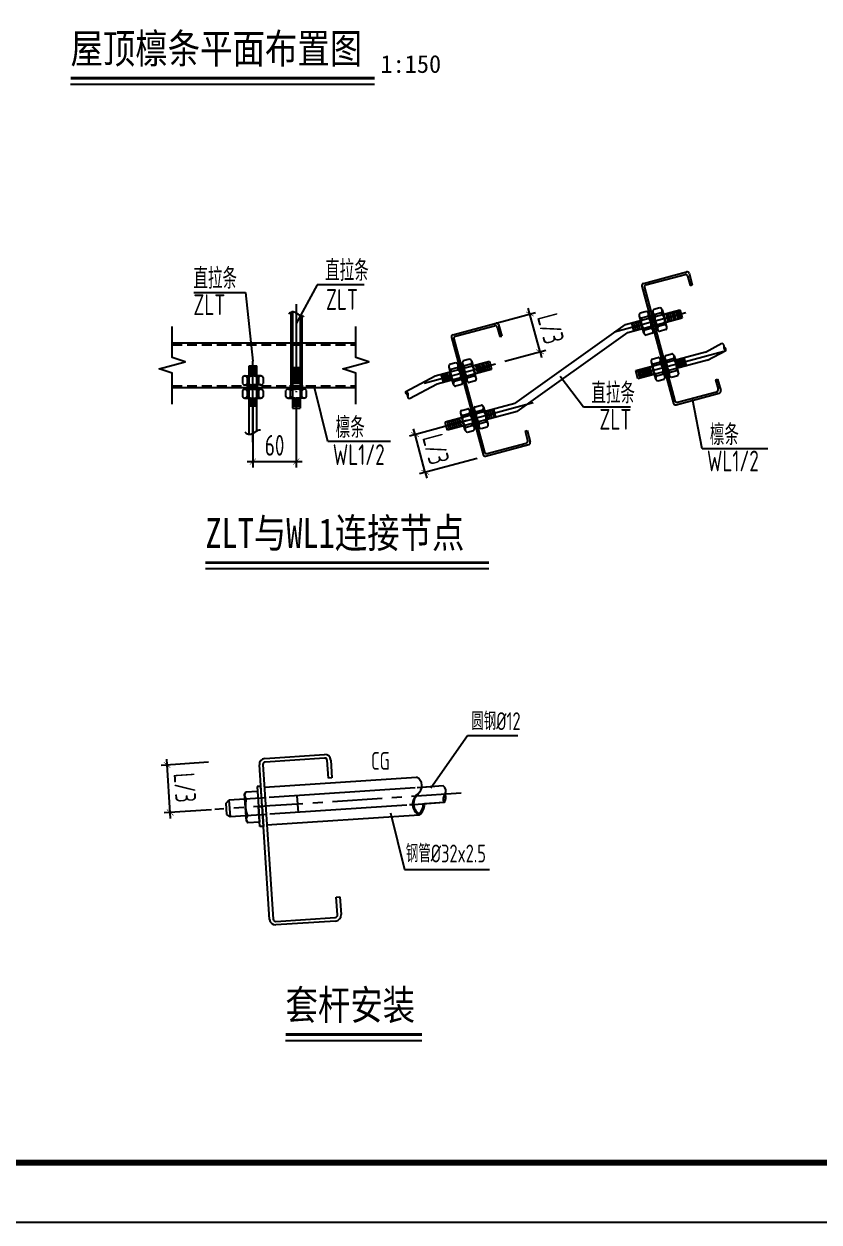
# Model space of a CAD drawing. Extents: x -159214 to 158333, y 7819 to 689505.
# Drawn here: x 81857 to 101934, y 7819 to 38088 of the extents above; entities that cross this region are included whole.
import ezdxf
from ezdxf.enums import TextEntityAlignment as Align

# ---------------------------------------------------------------- set-up
doc = ezdxf.new("R2010")
doc.units = 0
doc.header["$LTSCALE"] = 1000
doc.header["$PDMODE"] = 3
for name, pattern in [('ACAD_ISO02W100', [15, 12, -3]), ('CENTER', [2, 1.25, -0.25, 0.25, -0.25]), ('DASHED', [0.75, 0.5, -0.25]), ('DASHED2', [9.525, 6.35, -3.175]), ('DOTE', [2.42, 2, -0.2, 0.02, -0.2]), ('HIDDEN', [0.375, 0.25, -0.125]), ('HIDDEN2', [0.1875, 0.125, -0.0625])]:
    doc.linetypes.add(name, pattern=pattern)
doc.layers.get('0').update_dxf_attribs({"linetype": 'CONTINUOUS'})
doc.layers.get('Defpoints').update_dxf_attribs({"linetype": 'CONTINUOUS'})
for name, color, linetype in [('AX1', 1, 'CENTER'), ('AXIS', 252, 'DOTE'), ('DIM1', 7, 'CONTINUOUS'), ('MOUNT', 3, 'CONTINUOUS'), ('PUB_DWGN', 7, 'CONTINUOUS'), ('PUB_TEXT', 7, 'CONTINUOUS'), ('PUB_TITLE', 4, 'CONTINUOUS'), ('图名层', 7, 'CONTINUOUS'), ('红细线', 7, 'CONTINUOUS'), ('虚线', 3, 'ACAD_ISO02W100'), ('轮廓线', 7, 'CONTINUOUS'), ('邓-DIM', 3, 'CONTINUOUS'), ('邓-STWM_PL_THIN', 2, 'CONTINUOUS'), ('邓-TEXT', 7, 'CONTINUOUS'), ('邓-THIN', 7, 'CONTINUOUS')]:
    doc.layers.add(name, color=color, linetype=linetype)
doc.styles.add('-GBCBIGGBENOR', font='GBENOR.shx', dxfattribs={"bigfont": 'GBCBIG.shx'})
doc.styles.add('-黑体', font='SIMHEI.TTF')
doc.styles.add('HZTXT', font='romans', dxfattribs={"bigfont": 'hztxt'})
doc.styles.add('title_font', font='GBENOR.shx', dxfattribs={"bigfont": 'GBCBIG.shx'})
doc.styles.add('TSSD_Dimension', font='tssdeng.shx', dxfattribs={"width": 0.7, "bigfont": 'Hztxt.shx'})
doc.styles.add('TSSD_Label', font='tssdeng.shx', dxfattribs={"width": 0.7, "bigfont": 'Hztxt.shx'})
doc.dimstyles.new('TSSD_10_150', dxfattribs={"dimtxt": 525, "dimasz": 150, "dimexe": 150, "dimexo": 375, "dimgap": 150, "dimtad": 1, "dimdec": 0, "dimlfac": 0.066667, "dimzin": 0, "dimdsep": 46, "dimtxsty": 'TSSD_Dimension', "dimblk": 'ARCHTICK', "dimblk1": 'ARCHTICK', "dimblk2": 'ARCHTICK', "dimcen": 0, "dimdle": 150, "dimclrt": 7, "dimadec": 0, "dimazin": 0, "dimtfac": 1, "dimtdec": 0, "dimtix": 1, "dimtmove": 2, "dimatfit": 3, "dimfxl": 1, "dimtolj": 1, "dimtzin": 0, "dimarcsym": 0})

# ---------------------------------------------------------------- blocks, each defined once
blk = doc.blocks.new('结构A2+0.5')
at = {"layer": 'PUB_TITLE'}
blk.add_lwpolyline([(0, -63000), (133650, -63000), (133650, 0), (0, 0)], close=True, dxfattribs=at)
at = {"layer": 'PUB_TITLE', "const_width": 150}
blk.add_lwpolyline([(3750, -61500), (132150, -61500), (132150, -1500), (3750, -1500)], close=True, dxfattribs=at)
at = {"layer": 'MOUNT', "color": 4, "style": 'HZTXT'}
blk.add_attdef('00', (130703, -60956), '', height=330, dxfattribs=at)
at = {"layer": 'PUB_DWGN', "style": 'title_font'}
for tag, height, p in [('工程名称1', 900, (127304, -45157)), ('工程名称2', 900, (127304, -46498)), ('图号', 600, (127304, -61007))]:
    blk.add_attdef(tag, text='', height=height, dxfattribs=at).set_placement(p, align=Align.CENTER)
at = {"layer": 'PUB_TEXT', "style": '-GBCBIGGBENOR'}
for tag, height, p in [('图名1', 849, (127304, -51263)), ('图名2', 849, (127373, -52205)), ('日期', 600, (124615, -58935)), ('比例', 600, (129973, -58904))]:
    blk.add_attdef(tag, text='', height=height, dxfattribs=at).set_placement(p, align=Align.CENTER)
blk = doc.blocks.new('_ArchTick')
at = {"color": 0, "linetype": 'ByBlock', "const_width": 0.1}
blk.add_lwpolyline([(-0.53, -0.53), (0.53, 0.53)], dxfattribs=at)
blk = doc.blocks.new('*D261')
at = {"layer": 'Defpoints', "color": 0}
for p in [(94632, 30760), (93381, 30423), (93638, 29468)]:
    blk.add_point(p, dxfattribs=at)
at = {"layer": '邓-DIM', "color": 0, "lineweight": -2}
for p, q in [((94632, 30760), (94593, 30904)), ((93743, 30520), (94777, 30799)), ((94889, 29805), (94632, 30760)), ((94000, 29566), (95034, 29844)), ((94889, 29805), (94928, 29660))]:
    blk.add_line(p, q, dxfattribs=at)
at = {"layer": '邓-DIM', "color": 0, "lineweight": -2, "xscale": 150, "yscale": 150, "zscale": 150}
for p, rotation in [((94632, 30760), 285.0788553846614), ((94889, 29805), 105.0788553846614)]:
    blk.add_blockref('_ArchTick', p, dxfattribs=dict(at, rotation=rotation))
at = {"layer": '邓-DIM', "color": 7, "insert": (95159, 30390), "char_height": 525, "attachment_point": 5, "rotation": 285.0789, "style": 'TSSD_Dimension'}
blk.add_mtext('\\A1;L/3', dxfattribs=at)
blk = doc.blocks.new('*D262')
at = {"layer": 'Defpoints', "color": 0}
for p in [(93406, 28165), (91734, 27714), (93663, 27210)]:
    blk.add_point(p, dxfattribs=at)
at = {"layer": '邓-DIM', "color": 0, "lineweight": -2}
for p, q in [((93043, 28067), (91589, 27675)), ((91734, 27714), (91695, 27859)), ((91991, 26760), (91734, 27714)), ((93301, 27113), (91846, 26721)), ((91991, 26760), (92030, 26615))]:
    blk.add_line(p, q, dxfattribs=at)
at = {"layer": '邓-DIM', "color": 0, "lineweight": -2, "xscale": 150, "yscale": 150, "zscale": 150}
for p, rotation in [((91734, 27714), 285.0788553833049), ((91991, 26760), 105.0788553833049)]:
    blk.add_blockref('_ArchTick', p, dxfattribs=dict(at, rotation=rotation))
at = {"layer": '邓-DIM', "color": 7, "insert": (92261, 27344), "char_height": 525, "attachment_point": 5, "rotation": 285.0789, "style": 'TSSD_Dimension'}
blk.add_mtext('\\A1;L/3', dxfattribs=at)
blk = doc.blocks.new('*D263')
at = {"layer": 'Defpoints', "color": 0}
for p in [(87639, 28900), (88733, 28900), (88733, 27031)]:
    blk.add_point(p, dxfattribs=at)
at = {"layer": '邓-DIM', "color": 0, "lineweight": -2}
for p, q in [((87639, 28525), (87639, 26881)), ((88733, 28525), (88733, 26881)), ((87489, 27031), (88883, 27031))]:
    blk.add_line(p, q, dxfattribs=at)
at = {"layer": '邓-DIM', "color": 0, "lineweight": -2, "xscale": 150, "yscale": 150, "zscale": 150, "rotation": 180}
blk.add_blockref('_ArchTick', (87639, 27031), dxfattribs=at)
at = {"layer": '邓-DIM', "color": 0, "lineweight": -2, "xscale": 150, "yscale": 150, "zscale": 150}
blk.add_blockref('_ArchTick', (88733, 27031), dxfattribs=at)
at = {"layer": '邓-DIM', "color": 7, "insert": (88186, 27443), "char_height": 525, "attachment_point": 5, "style": 'TSSD_Dimension'}
blk.add_mtext('\\A1;60', dxfattribs=at)
blk = doc.blocks.new('*D265')
at = {"layer": 'Defpoints', "color": 0}
for p in [(86889, 19462), (85471, 19367), (86969, 18260)]:
    blk.add_point(p, dxfattribs=at)
at = {"layer": '邓-DIM', "color": 0, "lineweight": -2}
for p, q in [((86515, 19437), (85321, 19357)), ((85561, 18015), (85461, 19517)), ((86595, 18235), (85401, 18155))]:
    blk.add_line(p, q, dxfattribs=at)
at = {"layer": '邓-DIM', "color": 0, "lineweight": -2, "xscale": 150, "yscale": 150, "zscale": 150}
for p, rotation in [((85471, 19367), 93.81149783906172), ((85551, 18165), 273.8114978390617)]:
    blk.add_blockref('_ArchTick', p, dxfattribs=dict(at, rotation=rotation))
at = {"layer": '邓-DIM', "color": 7, "insert": (85922, 18794), "char_height": 525, "attachment_point": 5, "rotation": 273.8115, "style": 'TSSD_Dimension'}
blk.add_mtext('\\A1;L/3', dxfattribs=at)

msp = doc.modelspace()

# ---------------------------------------------------------------- linework, layer by layer
for p, q in [((89263.4, 31501.2), (88732.8, 30520)), ((90449, 31501.2), (89263.4, 31501.2)), ((95986.4, 28405.2), (95398.8, 29183.8)), ((89530.5, 27535.3), (89193.1, 28899.8)), ((98979, 27352.7), (98738.1, 28619.6)), ((97172, 28405.2), (95986.4, 28405.2)), ((91116, 27535.3), (89530.5, 27535.3)), ((100641.3, 27352.7), (98979, 27352.7))]:
    msp.add_line(p, q)
at = {"layer": 'AX1', "color": 0, "linetype": 'HIDDEN2', "ltscale": 2}
for p, q in [((85600.9, 29980.1), (90237.8, 29980.1)), ((85600.9, 28948.2), (90237.8, 28948.2))]:
    msp.add_line(p, q, dxfattribs=at)
at = {"layer": 'AXIS', "color": 8}
for p, q in [((88732.8, 31007.5), (88732.8, 28260.3)), ((96773.2, 30312.7), (98573.1, 30797.6)), ((99525.8, 29813.6), (97209, 29189.4)), ((91963.1, 29016.7), (93763.1, 29501.7)), ((94715.8, 28517.7), (92399, 27893.5))]:
    msp.add_line(p, q, dxfattribs=at)
at = {"layer": 'Defpoints', "color": 0, "linetype": 'ByBlock'}
msp.add_point((86709.5, 18242.3), dxfattribs=at)
at = {"layer": 'DIM1'}
for p, q in [((92131.2, 18785), (93054.6, 20109)), ((93054.6, 20109), (94328.6, 20109)), ((88786.1, 18169.3), (88758.1, 18590.1)), ((91109.8, 18154.3), (91468.2, 16724.6)), ((91468.2, 16724.6), (93609.2, 16724.6))]:
    msp.add_line(p, q, dxfattribs=at)
at = {"layer": 'DIM1', "color": 1}
for p, q in [((87836.8, 18824.6), (87746.7, 18818.6)), ((87746.7, 18818.6), (87780.3, 18313.6)), ((87870.5, 18319.7), (87836.8, 18824.6)), ((92442.7, 18835.6), (91788.7, 18792)), ((92442.7, 18835.6), (91908.6, 18800)), ((86959.3, 18403.8), (87032.4, 18475.1)), ((87974.2, 18537.9), (87032.4, 18475.1)), ((87032.4, 18475.1), (87060.4, 18054.4)), ((87426.9, 18634.6), (87457.3, 18684.6)), ((87472.6, 17948.6), (87426.9, 18634.6)), ((87457.3, 18684.6), (87754.3, 18704.3)), ((87754.3, 18704.3), (87780.3, 18313.6)), ((86978.3, 18117.9), (86959.3, 18403.8)), ((87780.3, 18313.6), (87870.5, 18319.7)), ((87780.3, 18313.6), (87870.5, 18319.7)), ((87780.3, 18313.6), (87806.4, 17922.9)), ((87814, 17808.7), (87780.3, 18313.6)), ((87870.5, 18319.7), (87904.1, 17814.7)), ((92470.7, 18414.8), (91702.5, 18363.6)), ((87060.4, 18054.4), (86978.3, 18117.9)), ((87986.1, 18116), (87060.4, 18054.4)), ((87509.4, 17903.2), (87472.6, 17948.6)), ((87806.4, 17922.9), (87509.4, 17903.2)), ((91835.3, 18100.8), (87992.7, 17844.8)), ((87904.1, 17814.7), (87814, 17808.7))]:
    msp.add_line(p, q, dxfattribs=at)
at = {"layer": 'DIM1', "color": 1, "linetype": 'DASHED2'}
for p, q in [((91731.2, 18788.2), (88051.6, 18543)), ((91523.8, 18351.7), (88063.6, 18121.2))]:
    msp.add_line(p, q, dxfattribs=at)
at = {"layer": 'DIM1', "color": 4, "linetype": 'CENTER'}
msp.add_line((92893.4, 18654.3), (86678.2, 18240.2), dxfattribs=at)
at = {"layer": 'DIM1', "color": 1, "linetype": 'HIDDEN'}
msp.add_line((91673, 18361.7), (91591.5, 18356.2), dxfattribs=at)
at = {"layer": 'DIM1', "color": 1, "linetype": 'DASHED'}
msp.add_line((92470.7, 18414.8), (91699.7, 18363.5), dxfattribs=at)
at = {"layer": 'DIM1'}
for centre, radius, start, end in [((91654.2, 18840.3), 251.1, 305.38913, 62.23387), ((92351.7, 18703.7), 160.2, 331.61911, 55.37687), ((91981.8, 18379.1), 314.5, 125.38913, 242.23387), ((91988.2, 18386.1), 293.7, 127.00326, 238.07616), ((89701.3, 19950.2), 2494.1, 327.78709, 329.39554), ((92600.3, 18509), 160.2, 132.24613, 216.00388), ((92283.1, 18541.6), 226.5, 325.94541, 22.3046), ((91653.1, 18357.2), 284.4, 309.19933, 4.43875), ((91653.1, 18357.2), 314.5, 305.38913, 4.37868)]:
    msp.add_arc(centre, radius, start, end, dxfattribs=at)
at = {"layer": 'DIM1', "color": 1}
for centre, radius, start, end in [((87567.6, 18601.3), 138.1, 142.95193, 224.67106), ((88186.9, 18340.7), 735.9, 167.16284, 200.46017), ((87607.6, 18000.3), 138.1, 142.95193, 224.67106)]:
    msp.add_arc(centre, radius, start, end, dxfattribs=at)
at = {"layer": '图名层', "const_width": 75}
for points in [[(83031.9, 36717.4), (90710.7, 36717.4)], [(86437.7, 24477.6), (93597.3, 24477.6)], [(88461.2, 12553.9), (91907.2, 12553.9)]]:
    msp.add_lwpolyline(points, dxfattribs=at)
at = {"layer": '图名层'}
for points in [[(83031.9, 36567.4), (90710.7, 36567.4)], [(86437.7, 24327.6), (93597.3, 24327.6)], [(88461.2, 12403.9), (91907.2, 12403.9)]]:
    msp.add_lwpolyline(points, dxfattribs=at)
at = {"layer": '红细线'}
for p, q in [((86148.7, 31302.3), (87451.6, 31302.3)), ((87451.6, 31302.3), (87638.5, 29571.4)), ((97347.7, 30577.1), (97402.8, 30372.7)), ((97400.3, 30591.2), (97455.4, 30386.8)), ((98065.2, 30770.4), (98120.2, 30566)), ((98114.6, 30783.7), (98169.7, 30579.3)), ((98114.6, 30783.7), (98169.7, 30579.3)), ((98164.1, 30797), (98219.2, 30592.6)), ((98216.7, 30811.2), (98271.7, 30606.8)), ((98266.1, 30824.5), (98321.2, 30620.1)), ((98318.7, 30838.7), (98373.8, 30634.3)), ((98368.2, 30852), (98423.3, 30647.6)), ((97196.2, 30536.2), (97251.3, 30331.8)), ((97245.7, 30549.6), (97300.7, 30345.2)), ((97298.2, 30563.7), (97353.3, 30359.3)), ((87735.3, 29401.7), (87541.8, 29401.7)), ((87638.5, 27522.4), (87638.5, 29571.4)), ((88829.6, 29401), (88636.1, 29401)), ((93255.1, 29474.4), (93310.2, 29270)), ((93304.6, 29487.8), (93359.7, 29283.4)), ((93304.6, 29487.8), (93359.7, 29283.4)), ((93354.1, 29501.1), (93409.1, 29296.7)), ((93406.6, 29515.2), (93461.7, 29310.9)), ((93456.1, 29528.6), (93511.2, 29324.2)), ((93508.7, 29542.7), (93563.8, 29338.3)), ((93558.2, 29556.1), (93613.2, 29351.7)), ((97516.1, 29162.5), (97461, 29366.9)), ((97565.5, 29175.8), (97510.5, 29380.2)), ((97618.1, 29190), (97563, 29394.4)), ((97667.6, 29203.3), (97612.5, 29407.7)), ((97667.6, 29203.3), (97612.5, 29407.7)), ((97717, 29216.7), (97662, 29421)), ((98381.9, 29395.8), (98326.8, 29600.2)), ((98434.5, 29409.9), (98379.4, 29614.3)), ((98484, 29423.3), (98428.9, 29627.7)), ((98536.5, 29437.4), (98481.5, 29641.8)), ((98586, 29450.8), (98530.9, 29655.2)), ((87735.3, 29354.8), (87541.8, 29354.8)), ((87735.3, 29305), (87541.8, 29305)), ((88829.6, 29349.8), (88636.1, 29349.8)), ((88829.6, 29302.9), (88636.1, 29302.9)), ((88829.6, 29253.2), (88636.1, 29253.2)), ((88829.6, 29206.3), (88636.1, 29206.3)), ((88829.6, 29156.5), (88636.1, 29156.5)), ((92386.2, 29240.3), (92441.2, 29035.9)), ((92435.6, 29253.6), (92490.7, 29049.2)), ((92488.2, 29267.8), (92543.3, 29063.4)), ((92537.7, 29281.1), (92592.8, 29076.7)), ((92590.3, 29295.3), (92645.3, 29090.9)), ((97414, 29135), (97358.9, 29339.4)), ((97463.5, 29148.3), (97408.4, 29352.7)), ((87735.3, 28528.8), (87541.8, 28528.8)), ((87735.3, 28482), (87541.8, 28482)), ((88829.6, 28573.5), (88636.1, 28573.5)), ((88829.6, 28526.7), (88636.1, 28526.7)), ((88829.6, 28476.9), (88636.1, 28476.9)), ((87735.3, 28430.7), (87541.8, 28430.7)), ((88829.6, 28430.1), (88636.1, 28430.1)), ((93571.9, 28099.8), (93516.8, 28304.2)), ((93624.5, 28114), (93569.4, 28318.4)), ((93673.9, 28127.3), (93618.9, 28331.7)), ((93726.5, 28141.5), (93671.4, 28345.9)), ((93776, 28154.8), (93720.9, 28359.2)), ((92604, 27839.1), (92548.9, 28043.5)), ((92653.5, 27852.4), (92598.4, 28056.8)), ((92706, 27866.6), (92651, 28071)), ((92755.5, 27879.9), (92700.4, 28084.3)), ((92808.1, 27894.1), (92753, 28098.4)), ((92857.6, 27907.4), (92802.5, 28111.8)), ((92857.6, 27907.4), (92802.5, 28111.8)), ((92907, 27920.7), (92852, 28125.1))]:
    msp.add_line(p, q, dxfattribs=at)
at = {"layer": '红细线', "color": 2}
for p, q in [((87735.3, 29258.2), (87541.8, 29258.2)), ((87735.3, 29208.4), (87541.8, 29208.4)), ((88829.6, 29106.8), (88636.1, 29106.8)), ((87525.7, 28899.8), (87525.7, 28948.2)), ((87751.4, 28899.8), (87751.4, 28948.2)), ((88619.9, 28931.9), (88619.9, 28883.6)), ((88829.6, 29057), (88636.1, 29057)), ((88829.6, 29007.2), (88636.1, 29007.2)), ((88845.7, 28931.9), (88845.7, 28883.6)), ((87735.3, 28578.6), (87541.8, 28578.6)), ((88829.6, 28623.3), (88636.1, 28623.3))]:
    msp.add_line(p, q, dxfattribs=at)
at = {"layer": '红细线'}
for points in [[(88924.1, 30702.5), (88919.3, 30701.4), (88835.6, 30688.8), (88683.2, 30872.3), (88573.8, 30793.1), (88538.2, 30753)], [(87829.8, 27827.4), (87825, 27828.6), (87741.3, 27841.2), (87588.9, 27657.7), (87479.5, 27736.8), (87443.9, 27777)]]:
    msp.add_open_spline(points, degree=3, knots=[330.5499524, 330.5499524, 330.5499524, 330.5499524, 362.9634196, 887.2207453, 1160.5604354, 1160.5604354, 1160.5604354, 1160.5604354], dxfattribs=at)
at = {"layer": '虚线', "ltscale": 10}
for p, q in [((88594.1, 30801.8), (88594.1, 28948.2)), ((88871.5, 30706), (88871.5, 28948.2))]:
    msp.add_line(p, q, dxfattribs=at)
at = {"layer": '轮廓线', "color": 2}
for p, q in [((97497.5, 31531.7), (98587.5, 31825.4)), ((98652.4, 31788), (98730.4, 31498.5)), ((97562.3, 31494.3), (98550.2, 31760.5)), ((98615.1, 31723.2), (98679.3, 31484.7)), ((98679.3, 31484.7), (98730.4, 31498.5)), ((97460.1, 31466.8), (98258.6, 28503.1)), ((97525, 31429.5), (98295.9, 28568)), ((97917.9, 30917.2), (97759.9, 30874.6)), ((88636.1, 30816.9), (88636.1, 28380.3)), ((88829.6, 30725.1), (88829.6, 28380.3)), ((97047.6, 30496.2), (98420.8, 30866.2)), ((97102.7, 30291.8), (98475.8, 30661.8)), ((97394.1, 30709.2), (97451.7, 30495.5)), ((97573.9, 30824.5), (97415.8, 30781.9)), ((97607.5, 30699.8), (97449.4, 30657.2)), ((97629.2, 30772.5), (97686.8, 30558.8)), ((97664.7, 30640.6), (97708.8, 30477)), ((97738.2, 30801.9), (97795.8, 30588.2)), ((97951.5, 30792.5), (97793.5, 30749.9)), ((97853.4, 30374.5), (97795.8, 30588.2)), ((97973.2, 30865.2), (98030.8, 30651.5)), ((98008.8, 30733.3), (98052.8, 30569.7)), ((98088.4, 30437.8), (98030.8, 30651.5)), ((98420.8, 30866.2), (98475.8, 30661.8)), ((92687.4, 30235.7), (93777.5, 30529.4)), ((92752.3, 30198.4), (93740.2, 30464.6)), ((93805.1, 30427.2), (93869.3, 30188.8)), ((93842.4, 30492.1), (93920.4, 30202.5)), ((97509.3, 30281.8), (97451.7, 30495.5)), ((97689, 30397.1), (97531, 30354.5)), ((97722.6, 30272.3), (97564.6, 30229.8)), ((97744.3, 30345.1), (97686.8, 30558.8)), ((98033.1, 30489.8), (97875.1, 30447.2)), ((98066.7, 30365), (97908.7, 30322.5)), ((85600.9, 30028.5), (90237.8, 30028.5)), ((92650.1, 30170.9), (93448.6, 27207.2)), ((92715, 30133.5), (93485.9, 27272)), ((93869.3, 30188.8), (93920.4, 30202.5)), ((99063.5, 29798.7), (97306.4, 29325.2)), ((97715.5, 29622), (97873.5, 29664.5)), ((98059.6, 29714.7), (98217.6, 29757.2)), ((98272.9, 29705.3), (98330.5, 29491.5)), ((87541.8, 29451.4), (87735.3, 29451.4)), ((87541.8, 27713.1), (87541.8, 29451.4)), ((87735.3, 27804.8), (87735.3, 29451.4)), ((92237.6, 29200.3), (93610.7, 29570.2)), ((92292.7, 28995.9), (93665.8, 29365.8)), ((92584.1, 29413.2), (92641.7, 29199.5)), ((92763.8, 29528.6), (92605.8, 29486)), ((92797.4, 29403.8), (92639.4, 29361.3)), ((92819.2, 29476.6), (92876.7, 29262.9)), ((92928.2, 29505.9), (92985.8, 29292.2)), ((93107.9, 29621.3), (92949.9, 29578.7)), ((93141.5, 29496.5), (92983.5, 29454)), ((93163.2, 29569.3), (93220.8, 29355.6)), ((93198.8, 29437.3), (93242.8, 29273.8)), ((93610.7, 29570.2), (93665.8, 29365.8)), ((99118.6, 29594.3), (97361.4, 29120.8)), ((97693.8, 29549.2), (97751.4, 29335.5)), ((97773.4, 29253.8), (97729.4, 29417.3)), ((97749.1, 29497.2), (97907.1, 29539.8)), ((97928.8, 29612.6), (97986.4, 29398.8)), ((98044, 29185.1), (97986.4, 29398.8)), ((98037.9, 29641.9), (98095.4, 29428.2)), ((98117.5, 29346.5), (98073.4, 29510)), ((98093.2, 29589.9), (98251.2, 29632.5)), ((98153, 29214.5), (98095.4, 29428.2)), ((98388.1, 29277.8), (98330.5, 29491.5)), ((87377.2, 29157.8), (87377.2, 29008.2)), ((87436.2, 29194.3), (87638.5, 29194.3)), ((87495.3, 29157.8), (87495.3, 29008.2)), ((87840.8, 29194.3), (87638.5, 29194.3)), ((87781.8, 29157.8), (87781.8, 29008.2)), ((87899.9, 29157.8), (87899.9, 29008.2)), ((92699.3, 28985.8), (92641.7, 29199.5)), ((92879, 29101.1), (92721, 29058.6)), ((92854.7, 29344.6), (92898.8, 29181.1)), ((92934.3, 29049.1), (92876.7, 29262.9)), ((93043.3, 29078.5), (92985.8, 29292.2)), ((93223.1, 29193.8), (93065, 29151.3)), ((93256.7, 29069.1), (93098.6, 29026.5)), ((93278.4, 29141.8), (93220.8, 29355.6)), ((97361.4, 29120.8), (97306.4, 29325.2)), ((97809, 29121.8), (97751.4, 29335.5)), ((97830.7, 29194.5), (97988.7, 29237.1)), ((97864.3, 29069.8), (98022.3, 29112.4)), ((98174.7, 29287.2), (98332.8, 29329.8)), ((98208.3, 29162.5), (98366.4, 29205.1)), ((99321.8, 29100.1), (99372.9, 29113.9)), ((99321.8, 29100.1), (99386, 28861.7)), ((99372.9, 29113.9), (99450.9, 28824.4)), ((85600.9, 28899.8), (90237.8, 28899.8)), ((87377.2, 28821.7), (87377.2, 28672.1)), ((87436.2, 28971.8), (87638.5, 28971.8)), ((87436.2, 28858.1), (87638.5, 28858.1)), ((87495.3, 28821.7), (87495.3, 28672.1)), ((87715.9, 28858.1), (87561.1, 28858.1)), ((87840.8, 28971.8), (87638.5, 28971.8)), ((87840.8, 28858.1), (87638.5, 28858.1)), ((87781.8, 28821.7), (87781.8, 28672.1)), ((87899.9, 28821.7), (87899.9, 28672.1)), ((88471.5, 28673.9), (88471.5, 28823.5)), ((88530.5, 28859.9), (88732.8, 28859.9)), ((88559.2, 28948.2), (88906.4, 28948.2)), ((88589.5, 28673.9), (88589.5, 28823.5)), ((88935.1, 28859.9), (88732.8, 28859.9)), ((88876.1, 28673.9), (88876.1, 28823.5)), ((88994.2, 28673.9), (88994.2, 28823.5)), ((92912.6, 28976.4), (92754.6, 28933.8)), ((98323.5, 28465.8), (99413.6, 28759.5)), ((98360.8, 28530.7), (99348.7, 28796.8)), ((87436.2, 28635.6), (87840.8, 28635.6)), ((88530.5, 28637.4), (88732.8, 28637.4)), ((88935.1, 28637.4), (88732.8, 28637.4)), ((94253.5, 28502.7), (92496.3, 28029.3)), ((93249.6, 28418.7), (93407.6, 28461.3)), ((88636.1, 28380.3), (88829.6, 28380.3)), ((94308.6, 28298.3), (92551.4, 27824.9)), ((92883.8, 28253.3), (92941.4, 28039.6)), ((92905.5, 28326), (93063.5, 28368.6)), ((92939.1, 28201.3), (93097.1, 28243.9)), ((93118.8, 28316.6), (93176.4, 28102.9)), ((93227.8, 28346), (93285.4, 28132.3)), ((93307.4, 28050.5), (93263.4, 28214)), ((93283.2, 28294), (93441.2, 28336.6)), ((93462.9, 28409.3), (93520.5, 28195.6)), ((93578, 27981.9), (93520.5, 28195.6)), ((92551.4, 27824.9), (92496.3, 28029.3)), ((92963.4, 27957.8), (92919.3, 28121.3)), ((92998.9, 27825.9), (92941.4, 28039.6)), ((93020.6, 27898.6), (93178.7, 27941.2)), ((93234, 27889.2), (93176.4, 28102.9)), ((93343, 27918.6), (93285.4, 28132.3)), ((93364.7, 27991.3), (93522.7, 28033.9)), ((93398.3, 27866.6), (93556.3, 27909.2)), ((93054.2, 27773.9), (93212.3, 27816.5)), ((94511.8, 27804.2), (94562.9, 27818)), ((94511.8, 27804.2), (94576, 27565.7)), ((94562.9, 27818), (94640.9, 27528.4)), ((93513.5, 27169.8), (94603.5, 27463.5)), ((93550.8, 27234.7), (94538.7, 27500.9)), ((87890.6, 19377.5), (88150.9, 15470.6)), ((87940.7, 19531.8), (89443.3, 19631.9)), ((89449.3, 19541.8), (87946.7, 19441.6)), ((89543.5, 19034.8), (89513.5, 19485.6)), ((89603.6, 19491.7), (89633.7, 19040.9)), ((88060.7, 15464.6), (87800.4, 19371.5)), ((89633.7, 19040.9), (89543.5, 19034.8)), ((89743.7, 16029.5), (89833.9, 16035.5)), ((89773.7, 15578.7), (89743.7, 16029.5)), ((89833.9, 16035.5), (89863.9, 15584.7)), ((88215, 15414.5), (89717.6, 15514.6)), ((89723.7, 15424.4), (88221, 15324.3))]:
    msp.add_line(p, q, dxfattribs=at)
for centre, radius, start, end in [((98601.3, 31774.3), 52.9, 15.07886, 105.07886), ((97511.2, 31480.6), 52.9, 105.07886, 195.07886), ((97511.2, 31480.6), 52.9, 105.07886, 195.07886), ((97576.1, 31443.2), 52.9, 105.07886, 195.07886), ((98564, 31709.4), 52.9, 15.07886, 105.07886), ((97903.5, 30846.4), 72.2, 311.6826, 78.47511), ((97463.9, 30728), 72.2, 131.6826, 258.47511), ((97768.4, 30580.8), 327.9, 166.52537, 223.63234), ((97559.4, 30753.7), 72.2, 311.6826, 78.47511), ((97370.1, 30473.5), 327.9, 346.52537, 43.63234), ((97807.9, 30820.7), 72.2, 131.6826, 258.47511), ((98112.4, 30673.5), 327.9, 166.52537, 223.63234), ((97714.2, 30566.2), 327.9, 346.52537, 43.63234), ((93754, 30413.5), 52.9, 15.07886, 105.07886), ((93791.3, 30478.3), 52.9, 15.07886, 105.07886), ((97579, 30300.6), 72.2, 131.6826, 258.47511), ((97674.6, 30326.3), 72.2, 311.6826, 78.47511), ((97923.1, 30393.3), 72.2, 131.6826, 258.47511), ((98018.7, 30419), 72.2, 311.6826, 78.47511), ((92701.2, 30184.6), 52.9, 105.07886, 195.07886), ((92701.2, 30184.6), 52.9, 105.07886, 195.07886), ((92766.1, 30147.3), 52.9, 105.07886, 195.07886), ((97859.1, 29593.8), 72.2, 311.6826, 78.47511), ((98107.6, 29660.7), 72.2, 131.6826, 258.47511), ((98203.2, 29686.5), 72.2, 311.6826, 78.47511), ((92653.9, 29432), 72.2, 131.6826, 258.47511), ((92749.4, 29457.8), 72.2, 311.6826, 78.47511), ((92560.1, 29177.5), 327.9, 346.52537, 43.63234), ((92997.9, 29524.7), 72.2, 131.6826, 258.47511), ((93302.4, 29377.5), 327.9, 166.52537, 223.63234), ((93093.5, 29550.5), 72.2, 311.6826, 78.47511), ((92904.2, 29270.2), 327.9, 346.52537, 43.63234), ((97763.5, 29568), 72.2, 131.6826, 258.47511), ((98068, 29420.8), 327.9, 166.52537, 223.63234), ((97669.8, 29313.5), 327.9, 346.52537, 43.63234), ((98412.1, 29513.5), 327.9, 166.52537, 223.63234), ((98013.8, 29406.2), 327.9, 346.52537, 43.63234), ((87436.2, 29128.3), 66, 26.60374, 153.39626), ((87638.5, 28894.5), 299.8, 61.44652, 118.55348), ((87840.8, 29128.3), 66, 26.60374, 153.39626), ((92958.3, 29284.8), 327.9, 166.52537, 223.63234), ((92864.6, 29030.4), 72.2, 311.6826, 78.47511), ((93113.1, 29097.3), 72.2, 131.6826, 258.47511), ((93208.6, 29123.1), 72.2, 311.6826, 78.47511), ((97878.7, 29140.6), 72.2, 131.6826, 258.47511), ((97974.3, 29166.3), 72.2, 311.6826, 78.47511), ((98222.8, 29233.3), 72.2, 131.6826, 258.47511), ((98318.3, 29259), 72.2, 311.6826, 78.47511), ((87436.2, 29037.8), 66, 206.60374, 333.39626), ((87436.2, 28792.1), 66, 26.60374, 153.39626), ((87638.5, 29271.5), 299.8, 241.44652, 298.55348), ((87638.5, 28558.4), 299.8, 61.44652, 118.55348), ((87840.8, 29037.8), 66, 206.60374, 333.39626), ((87840.8, 28792.1), 66, 26.60374, 153.39626), ((88530.5, 28793.9), 66, 26.60374, 153.39626), ((88732.8, 28560.2), 299.8, 61.44652, 118.55348), ((88935.1, 28793.9), 66, 26.60374, 153.39626), ((92769, 29004.6), 72.2, 131.6826, 258.47511), ((99334.9, 28847.9), 52.9, 285.07886, 15.07886), ((99399.8, 28810.6), 52.9, 285.07886, 15.07886), ((87436.2, 28701.7), 66, 206.60374, 333.39626), ((87638.5, 28935.4), 299.8, 241.44652, 298.55348), ((87840.8, 28701.7), 66, 206.60374, 333.39626), ((88530.5, 28703.5), 66, 206.60374, 333.39626), ((88732.8, 28937.2), 299.8, 241.44652, 298.55348), ((88935.1, 28703.5), 66, 206.60374, 333.39626), ((93393.1, 28390.5), 72.2, 311.6826, 78.47511), ((98309.7, 28516.9), 52.9, 195.07886, 285.07886), ((98347, 28581.8), 52.9, 195.07886, 285.07886), ((92953.5, 28272.1), 72.2, 131.6826, 258.47511), ((93258, 28124.9), 327.9, 166.52537, 223.63234), ((93049.1, 28297.8), 72.2, 311.6826, 78.47511), ((92859.8, 28017.6), 327.9, 346.52537, 43.63234), ((93297.6, 28364.8), 72.2, 131.6826, 258.47511), ((93602.1, 28217.6), 327.9, 166.52537, 223.63234), ((93203.8, 28110.3), 327.9, 346.52537, 43.63234), ((93068.7, 27844.7), 72.2, 131.6826, 258.47511), ((93164.2, 27870.4), 72.2, 311.6826, 78.47511), ((93412.7, 27937.4), 72.2, 131.6826, 258.47511), ((93508.3, 27963.1), 72.2, 311.6826, 78.47511), ((94524.9, 27552), 52.9, 285.07886, 15.07886), ((93537, 27285.8), 52.9, 195.07886, 285.07886), ((94589.8, 27514.6), 52.9, 285.07886, 15.07886), ((93499.7, 27220.9), 52.9, 195.07886, 285.07886), ((87950.7, 19381.5), 150.6, 93.81149, 183.81149), ((87950.7, 19381.5), 60.2, 93.81149, 183.81149), ((89453.4, 19481.6), 150.6, 3.81149, 93.81149), ((89453.4, 19481.6), 60.2, 3.81149, 93.81149), ((88211, 15474.6), 150.6, 183.81149, 273.81149), ((88211, 15474.6), 60.2, 183.81149, 273.81149), ((89713.6, 15574.7), 60.2, 273.81149, 3.81149), ((89713.6, 15574.7), 150.6, 273.81149, 3.81149)]:
    msp.add_arc(centre, radius, start, end, dxfattribs=at)
at = {"layer": '邓-STWM_PL_THIN'}
for p, q in [((94253.5, 28502.7), (97047.6, 30496.2)), ((94308.6, 28298.3), (97102.7, 30291.8)), ((99063.5, 29798.7), (99480.7, 30022.1)), ((99118.6, 29594.3), (99578.1, 29840.3)), ((91498.6, 28804.6), (92237.6, 29200.3)), ((91595.9, 28622.8), (92292.7, 28995.9)), ((87928.6, 18806.5), (91771.2, 19062.5))]:
    msp.add_line(p, q, dxfattribs=at)
at = {"layer": '邓-THIN'}
for points in [[(85600.9, 28479.8), (85600.9, 29269.1), (85270.9, 29374.1), (85930.9, 29554.1), (85600.9, 29659.1), (85600.9, 30448.5)], [(90237.8, 28479.8), (90237.8, 29269.1), (89907.8, 29374.1), (90567.8, 29554.1), (90237.8, 29659.1), (90237.8, 30448.5)]]:
    msp.add_lwpolyline(points, dxfattribs=at)
for points in [[(99480.7, 30022.1, -0.4), (99529.4, 29931.2, 0.4), (99578.1, 29840.3, 0.4), (99529.4, 29931.2, -0.4)], [(91547.3, 28713.7, -0.4), (91498.6, 28804.6, -0.4), (91547.3, 28713.7, 0.4), (91595.9, 28622.8, 0.4)]]:
    msp.add_lwpolyline(points, format="xyb", dxfattribs=at)

# ---------------------------------------------------------------- block references
at = {"layer": '邓-DIM'}
msp.add_blockref('结构A2+0.5', (24682.6, 70818.8), dxfattribs=at)

# ---------------------------------------------------------------- texts
at = {"layer": '图名层', "style": '-黑体', "width": 0.8}
for s, p in [('屋顶檩条平面布置图', (83031.9, 36867.4)), ('ZLT与WL1连接节点', (86437.7, 24627.6)), ('套杆安装', (88461.2, 12703.9))]:
    msp.add_text(s, height=750, dxfattribs=at).set_placement(p, align=Align.BOTTOM_LEFT)
at = {"layer": '图名层', "style": '-黑体'}
msp.add_text('1:150', height=450, dxfattribs=at).set_placement((90860.7, 36717.4), align=Align.BOTTOM_LEFT)
at = {"layer": '邓-TEXT', "style": 'TSSD_Label', "width": 0.7}
for s, height, p in [('直拉条', 525, (89461.7, 31595.7)), ('直拉条', 525, (86135, 31396.8)), ('ZLT', 525, (86135, 30732)), ('ZLT', 525, (89483.7, 30865.1)), ('直拉条', 525, (96184.7, 28499.7)), ('檩条', 525, (89728.7, 27629.8)), ('ZLT', 525, (96388.3, 27837.4)), ('檩条', 525, (99177.2, 27447.2)), ('WL1/2', 525, (89654.6, 26944.6)), ('WL1/2', 525, (99103.2, 26784.9)), ('圆钢%%C12', 450, (93151.7, 20248.1)), ('CG', 450, (90622.8, 19243.9)), ('钢管%%C32x2.5', 450, (91499.4, 16905.1))]:
    msp.add_text(s, height=height, dxfattribs=at).set_placement(p)

# ---------------------------------------------------------------- dimensions: what is measured, and where the dimension line sits
at = {"layer": '邓-DIM'}
for p1, p2, distance, picture, middle in [((93638.3, 29468), (93381.1, 30422.6), -1295.2, '*D261', (95158.6, 30389.6)), ((93662.7, 27210.1), (93405.5, 28164.6), 1731.2, '*D262', (92260.9, 27344.3)), ((86968.9, 18259.6), (86888.8, 19461.7), 1421.3, '*D265', (85922.2, 18793.6))]:
    dim = msp.add_aligned_dim(p1=p1, p2=p2, distance=distance, text='L/3', dimstyle='TSSD_10_150', dxfattribs=at)
    dim.commit()
    dim.dimension.update_dxf_attribs({"geometry": picture, "text_midpoint": middle})
dim = msp.add_linear_dim(base=(88732.8, 27030.8), p1=(87638.5, 28899.8), p2=(88732.8, 28899.8), text='60', dimstyle='TSSD_10_150', dxfattribs=at)
dim.commit()
dim.dimension.update_dxf_attribs({"geometry": '*D263', "text_midpoint": (88185.7, 27443.3)})

doc.saveas('drawing.dxf')
